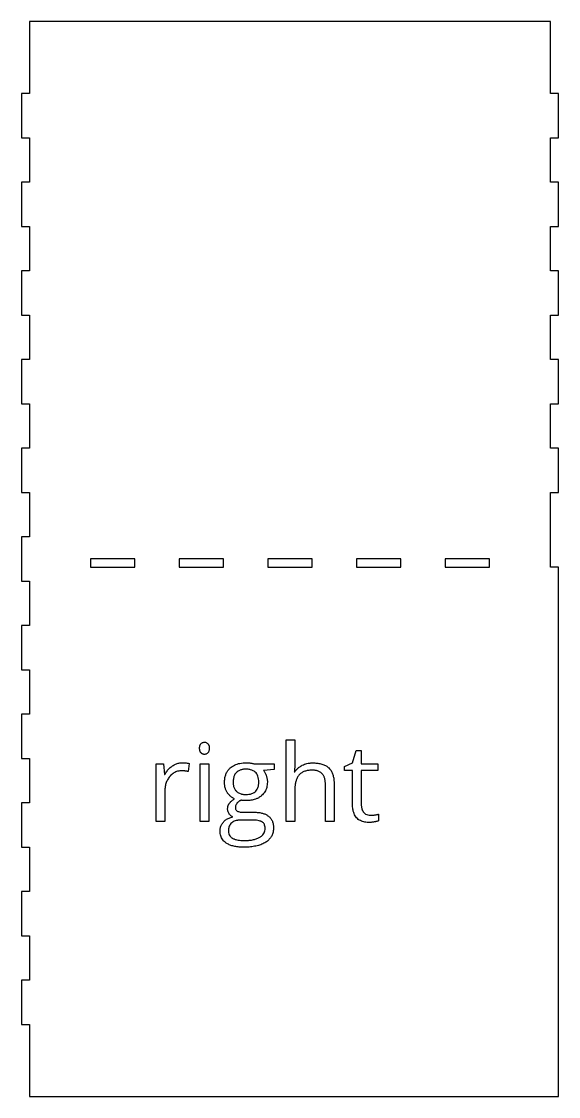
# Model space of a CAD drawing. Extents: x 87 to 1039, y 353 to 779.
# Drawn here: x 838.7 to 1038.7, y 379.4 to 779.4 of the extents above; entities that cross this region are included whole.
import ezdxf

# ---------------------------------------------------------------- set-up
doc = ezdxf.new("R2010")
doc.units = 0
doc.layers.get('0').update_dxf_attribs({"linetype": 'CONTINUOUS'})

msp = doc.modelspace()

# ---------------------------------------------------------------- linework, layer by layer
at = {"color": 7}
for p, q in [((864.4966, 779.403645), (841.7466, 779.403645)), ((841.7466, 779.403645), (841.7466, 769.153645)), ((1012.9966, 779.403645), (864.4966, 779.403645)), ((1029.4966, 779.403645), (1012.9966, 779.403645)), ((1035.7466, 779.403645), (1029.4966, 779.403645)), ((1035.7466, 752.653645), (1035.7466, 779.403645)), ((841.7466, 769.153645), (841.7466, 752.653645)), ((841.7466, 752.653645), (838.7466, 752.653645)), ((838.7466, 752.653645), (838.7466, 736.153645)), ((1038.7466, 752.653645), (1035.7466, 752.653645)), ((1038.7466, 736.153645), (1038.7466, 752.653645)), ((838.7466, 736.153645), (841.7466, 736.153645)), ((841.7466, 736.153645), (841.7466, 719.653645)), ((1035.7466, 719.653645), (1035.7466, 736.153645)), ((1035.7466, 736.153645), (1038.7466, 736.153645)), ((841.7466, 719.653645), (838.7466, 719.653645)), ((838.7466, 719.653645), (838.7466, 703.153644)), ((1038.7466, 719.653645), (1035.7466, 719.653645)), ((1038.7466, 703.153644), (1038.7466, 719.653645)), ((838.7466, 703.153644), (841.7466, 703.153644)), ((841.7466, 703.153644), (841.7466, 686.65364)), ((1035.7466, 686.65364), (1035.7466, 703.153644)), ((1035.7466, 703.153644), (1038.7466, 703.153644)), ((841.7466, 686.65364), (838.7466, 686.65364)), ((838.7466, 686.65364), (838.7466, 670.15364)), ((1038.7466, 686.65364), (1035.7466, 686.65364)), ((1038.7466, 670.15364), (1038.7466, 686.65364)), ((838.7466, 670.15364), (841.7466, 670.15364)), ((841.7466, 670.15364), (841.7466, 653.65364)), ((1035.7466, 653.65364), (1035.7466, 670.15364)), ((1035.7466, 670.15364), (1038.7466, 670.15364)), ((841.7466, 653.65364), (838.7466, 653.65364)), ((838.7466, 653.65364), (838.7466, 637.15364)), ((1038.7466, 653.65364), (1035.7466, 653.65364)), ((1038.7466, 637.15364), (1038.7466, 653.65364)), ((838.7466, 637.15364), (841.7466, 637.15364)), ((841.7466, 637.15364), (841.7466, 620.65364)), ((1035.7466, 620.65364), (1035.7466, 637.15364)), ((1035.7466, 637.15364), (1038.7466, 637.15364)), ((841.7466, 620.65364), (838.7466, 620.65364)), ((838.7466, 620.65364), (838.7466, 604.15364)), ((1038.7466, 620.65364), (1035.7466, 620.65364)), ((1038.7466, 604.15364), (1038.7466, 620.65364)), ((838.7466, 604.15364), (841.7466, 604.15364)), ((841.7466, 604.15364), (841.7466, 587.65364)), ((1035.7466, 587.65364), (1035.7466, 604.15364)), ((1035.7466, 604.15364), (1038.7466, 604.15364)), ((841.7466, 587.65364), (838.7466, 587.65364)), ((838.7466, 587.65364), (838.7466, 571.15364)), ((1035.7466, 576.40366), (1035.7466, 587.65364)), ((880.99542, 579.40366), (864.49542, 579.40366)), ((864.49542, 579.40366), (864.49542, 576.40366)), ((864.49542, 576.40366), (880.99542, 576.40366)), ((880.99542, 576.40366), (880.99542, 579.40366)), ((913.99567, 579.40366), (897.49567, 579.40366)), ((897.49567, 579.40366), (897.49567, 576.40366)), ((897.49567, 576.40366), (913.99567, 576.40366)), ((913.99567, 576.40366), (913.99567, 579.40366)), ((946.99579, 579.40366), (930.49579, 579.40366)), ((930.49579, 579.40366), (930.49579, 576.40366)), ((930.49579, 576.40366), (946.99579, 576.40366)), ((946.99579, 576.40366), (946.99579, 579.40366)), ((979.99597, 579.40366), (963.49597, 579.40366)), ((963.49597, 579.40366), (963.49597, 576.40366)), ((963.49597, 576.40366), (979.99597, 576.40366)), ((979.99597, 576.40366), (979.99597, 579.40366)), ((1012.9962, 579.40366), (996.4962, 579.40366)), ((996.4962, 579.40366), (996.4962, 576.40366)), ((996.4962, 576.40366), (1012.9962, 576.40366)), ((1012.9962, 576.40366), (1012.9962, 579.40366)), ((1038.7466, 576.40366), (1035.7466, 576.40366)), ((1038.7466, 576.40365), (1035.7466, 576.40365)), ((1038.7466, 379.40364), (1038.7466, 576.40365)), ((838.7466, 571.15364), (841.7466, 571.15364)), ((841.7466, 571.15364), (841.7466, 554.65364)), ((841.7466, 554.65364), (838.7466, 554.65364)), ((838.7466, 554.65364), (838.7466, 538.15364)), ((838.7466, 538.15364), (841.7466, 538.15364)), ((841.7466, 538.15364), (841.7466, 521.65364)), ((841.7466, 521.65364), (838.7466, 521.65364)), ((838.7466, 521.65364), (838.7466, 505.15364)), ((937.27365, 481.77318), (937.27365, 512.16418)), ((937.27365, 512.16418), (940.51665, 512.16418)), ((940.51665, 512.16418), (940.51665, 502.96518)), ((905.01465, 509.57418), (905.01465, 509.57418)), ((962.05965, 503.57018), (963.42665, 508.14118)), ((963.42665, 508.14118), (965.30165, 508.14118)), ((965.30165, 508.14118), (965.30165, 503.18018)), ((838.7466, 505.15364), (841.7466, 505.15364)), ((841.7466, 505.15364), (841.7466, 488.65364)), ((888.91465, 481.77318), (888.91465, 503.18018)), ((888.91465, 503.18018), (891.59065, 503.18018)), ((891.59065, 503.18018), (891.96165, 499.21518)), ((901.23865, 503.33618), (900.78965, 500.32818)), ((901.23865, 503.33618), (901.23865, 503.33618)), ((905.24265, 481.77318), (905.24265, 503.18018)), ((905.24265, 503.18018), (908.48465, 503.18018)), ((908.48465, 503.18018), (908.48465, 481.77318)), ((925.47765, 503.18018), (932.87965, 503.18018)), ((925.47765, 503.18018), (925.47765, 503.18018)), ((932.87965, 501.12918), (928.91465, 500.66018)), ((932.87965, 503.18018), (932.87965, 501.12918)), ((940.35965, 500.21118), (940.55565, 500.21118)), ((958.99265, 502.22318), (962.05965, 503.57018)), ((958.99265, 500.66018), (958.99265, 502.22318)), ((962.05965, 500.66018), (958.99265, 500.66018)), ((962.05965, 487.92618), (962.05965, 500.66018)), ((965.30165, 503.18018), (971.51265, 503.18018)), ((971.51265, 500.66018), (965.30165, 500.66018)), ((965.30165, 500.66018), (965.30165, 488.06318)), ((971.51265, 503.18018), (971.51265, 500.66018)), ((891.96165, 499.21518), (892.11765, 499.21518)), ((917.56665, 496.32418), (917.56665, 496.32418)), ((892.15665, 493.25818), (892.15665, 481.77318)), ((940.51665, 492.96518), (940.51665, 481.77318)), ((951.92265, 481.77318), (951.92265, 495.62118)), ((955.16465, 495.73818), (955.16465, 481.77318)), ((841.7466, 488.65364), (838.7466, 488.65364)), ((838.7466, 488.65364), (838.7466, 472.15364)), ((921.60965, 485.17218), (925.39865, 485.17218)), ((971.66865, 484.44918), (971.66865, 481.96918)), ((971.66865, 484.44918), (971.66865, 484.44918)), ((892.15665, 481.77318), (888.91465, 481.77318)), ((908.48465, 481.77318), (905.24265, 481.77318)), ((924.36365, 482.26218), (920.47765, 482.26218)), ((924.36365, 482.26218), (924.36365, 482.26218)), ((940.51665, 481.77318), (937.27365, 481.77318)), ((955.16465, 481.77318), (951.92265, 481.77318)), ((838.7466, 472.15364), (841.7466, 472.15364)), ((841.7466, 472.15364), (841.7466, 455.65364)), ((841.7466, 455.65364), (838.7466, 455.65364)), ((838.7466, 455.65364), (838.7466, 439.15364)), ((838.7466, 439.15364), (841.7466, 439.15364)), ((841.7466, 439.15364), (841.7466, 422.65364)), ((841.7466, 422.65364), (838.7466, 422.65364)), ((838.7466, 422.65364), (838.7466, 406.15364)), ((838.7466, 406.15364), (841.7466, 406.15364)), ((841.7466, 406.15364), (841.7466, 379.40364)), ((841.7466, 379.40364), (847.9966, 379.40364)), ((847.9966, 379.40364), (864.4966, 379.40364)), ((864.4966, 379.40364), (1012.9966, 379.40364)), ((1012.9966, 379.40364), (1038.7466, 379.40364))]:
    msp.add_line(p, q, dxfattribs=at)
for points, knots in [([(905.01465, 509.57418), (905.005258, 509.508681), (904.986477, 509.377709), (904.971846, 509.179641), (904.968884, 509.006496), (904.970689, 508.858667), (904.97645, 508.736271), (904.988256, 508.584008), (905.010872, 508.406053), (905.051154, 508.207308), (905.112932, 507.996526), (905.201978, 507.772919), (905.340379, 507.547045), (905.511262, 507.345692), (905.711389, 507.174308), (905.932891, 507.033232), (906.165902, 506.927625), (906.404881, 506.860244), (906.642737, 506.818727), (906.8033, 506.81503), (906.88365, 506.81318)], [0, 0, 0, 0, 0.198462, 0.396848, 0.59531, 0.717822, 0.840318, 0.962829, 1.175923, 1.378056, 1.570456, 1.83439, 2.097514, 2.361448, 2.623508, 2.884894, 3.146954, 3.38777, 3.628178, 3.868995, 3.868995, 3.868995, 3.868995]), ([(906.88365, 506.81318), (907.051072, 506.82388), (907.380234, 506.844917), (907.844695, 507.037358), (908.209054, 507.306244), (908.478636, 507.625224), (908.650464, 507.973793), (908.737464, 508.29721), (908.776786, 508.569737), (908.794927, 508.775102), (908.798466, 508.951556), (908.796683, 509.098346), (908.791247, 509.215403), (908.780099, 509.362658), (908.757572, 509.535954), (908.718273, 509.730623), (908.657352, 509.942264), (908.565099, 510.170268), (908.418585, 510.402802), (908.186189, 510.662165), (907.842737, 510.911679), (907.378972, 511.095239), (907.030174, 511.130605), (906.828951, 511.128924), (906.774263, 511.127256), (906.58967, 511.117545), (906.276167, 511.069154), (905.864565, 510.891342), (905.570517, 510.675413), (905.381538, 510.470048), (905.268721, 510.310105), (905.180182, 510.139374), (905.108646, 509.961027), (905.052547, 509.773231), (905.027514, 509.641745), (905.01465, 509.57418)], [0, 0, 0, 0, 0.500348, 0.983713, 1.483695, 1.846438, 2.225978, 2.63966, 2.845711, 3.051665, 3.257716, 3.374882, 3.492032, 3.609198, 3.817841, 4.015855, 4.204375, 4.478025, 4.750731, 5.02438, 5.518811, 6.009238, 6.503669, 6.558371, 6.61307, 6.667772, 7.113041, 7.555258, 8.000527, 8.19576, 8.390591, 8.585824, 8.771334, 8.966444, 9.172678, 9.172678, 9.172678, 9.172678]), ([(892.11765, 499.21518), (892.388416, 499.652386), (892.911872, 500.497611), (893.874974, 501.597075), (894.623524, 502.162419), (894.98865, 502.43818)], [0, 0, 0, 0, 1.541685, 2.980449, 4.350547, 4.350547, 4.350547, 4.350547]), ([(898.44565, 500.62118), (897.928033, 500.581611), (896.897542, 500.502836), (895.44289, 499.874356), (894.679235, 499.177974), (894.29565, 498.82818)], [0, 0, 0, 0, 1.550684, 3.087157, 4.637841, 4.637841, 4.637841, 4.637841]), ([(894.98865, 502.43818), (895.366279, 502.664552), (896.113059, 503.112215), (897.376777, 503.48989), (898.550008, 503.590745), (899.577945, 503.551848), (900.433616, 503.482085), (900.976628, 503.383669), (901.23865, 503.33618)], [0, 0, 0, 0, 1.316774, 2.603988, 3.914482, 4.832406, 5.688633, 6.487065, 6.487065, 6.487065, 6.487065]), ([(900.78965, 500.32818), (900.676182, 500.352666), (900.449255, 500.401637), (900.106694, 500.464375), (899.766135, 500.519521), (899.431779, 500.56275), (899.108645, 500.594688), (898.858593, 500.610979), (898.677705, 500.617896), (898.561691, 500.620657), (898.484331, 500.621006), (898.44565, 500.62118)], [0, 0, 0, 0, 0.34822, 0.696414, 1.044634, 1.383101, 1.707649, 2.018619, 2.13466, 2.250698, 2.366738, 2.366738, 2.366738, 2.366738]), ([(914.61065, 498.46118), (914.727354, 498.863936), (914.96017, 499.667402), (915.598477, 500.76551), (916.181431, 501.365448), (916.47365, 501.66618)], [0, 0, 0, 0, 1.255097, 2.503821, 3.758918, 3.758918, 3.758918, 3.758918]), ([(916.47365, 501.66618), (916.989771, 502.050953), (918.068137, 502.854885), (920.158975, 503.465537), (921.652618, 503.53377), (922.44965, 503.57018)], [0, 0, 0, 0, 1.919157, 4.009818, 6.401858, 6.401858, 6.401858, 6.401858]), ([(920.92665, 501.07518), (920.744107, 501.031489), (920.387464, 500.946128), (919.884851, 500.746007), (919.496003, 500.533784), (919.20493, 500.333274), (918.99378, 500.163721), (918.574321, 499.77525), (918.040931, 499.017709), (917.628607, 497.748493), (917.588289, 496.82164), (917.56665, 496.32418)], [0, 0, 0, 0, 0.562499, 1.098979, 1.617392, 1.888002, 2.158434, 2.429044, 3.602037, 4.886983, 6.375613, 6.375613, 6.375613, 6.375613]), ([(922.31265, 501.20718), (922.157656, 501.205174), (921.847759, 501.201163), (921.384319, 501.157026), (921.079236, 501.102467), (920.92665, 501.07518)], [0, 0, 0, 0, 0.464904, 0.929537, 1.394441, 1.394441, 1.394441, 1.394441]), ([(924.09265, 501.00118), (923.897626, 501.044209), (923.507753, 501.130228), (922.911562, 501.199225), (922.512347, 501.204528), (922.31265, 501.20718)], [0, 0, 0, 0, 0.598912, 1.197286, 1.796198, 1.796198, 1.796198, 1.796198]), ([(922.44965, 503.57018), (922.632834, 503.568547), (922.999158, 503.565282), (923.547659, 503.529266), (924.068458, 503.474797), (924.560198, 503.398221), (925.022452, 503.303602), (925.325902, 503.221325), (925.47765, 503.18018)], [0, 0, 0, 0, 0.549477, 1.09882, 1.648297, 2.119884, 2.591325, 3.062912, 3.062912, 3.062912, 3.062912]), ([(927.11765, 496.38318), (927.073684, 497.134051), (926.993597, 498.501824), (925.884948, 500.317805), (924.695352, 500.77138), (924.09265, 501.00118)], [0, 0, 0, 0, 2.239807, 4.079993, 5.96974, 5.96974, 5.96974, 5.96974]), ([(928.91465, 500.66018), (929.016709, 500.523282), (929.229968, 500.237223), (929.505395, 499.749216), (929.689717, 499.361356), (929.800594, 499.099845), (929.846886, 498.986819), (929.940235, 498.752295), (930.061926, 498.389081), (930.185895, 497.890887), (930.257176, 497.442775), (930.296662, 497.050967), (930.31752, 496.71734), (930.319607, 496.494575), (930.32065, 496.38318)], [0, 0, 0, 0, 0.511825, 1.069494, 1.677325, 1.799462, 1.921596, 2.043733, 2.556703, 3.069241, 3.582211, 3.916362, 4.25044, 4.584591, 4.584591, 4.584591, 4.584591]), ([(940.51665, 502.96518), (940.516249, 502.840705), (940.515446, 502.591757), (940.508146, 502.218394), (940.496873, 501.855572), (940.481287, 501.508741), (940.461346, 501.183361), (940.439143, 500.898665), (940.414742, 500.649354), (940.389604, 500.429958), (940.369635, 500.284107), (940.35965, 500.21118)], [0, 0, 0, 0, 0.373422, 0.746836, 1.120258, 1.46239, 1.788337, 2.098192, 2.319008, 2.539817, 2.760633, 2.760633, 2.760633, 2.760633]), ([(940.55565, 500.21118), (940.75785, 500.501722), (941.16158, 501.081847), (941.931493, 501.822918), (942.526603, 502.204216), (942.82465, 502.39518)], [0, 0, 0, 0, 1.060381, 2.117258, 3.177639, 3.177639, 3.177639, 3.177639]), ([(943.36665, 500.03418), (943.205687, 499.939133), (942.884065, 499.749218), (942.44699, 499.394642), (942.194843, 499.119088), (942.06865, 498.98118)], [0, 0, 0, 0, 0.560331, 1.119603, 1.679934, 1.679934, 1.679934, 1.679934]), ([(942.82465, 502.39518), (942.874469, 502.424071), (942.974105, 502.48185), (943.125927, 502.564329), (943.510723, 502.76373), (944.151687, 503.032372), (945.067096, 503.311266), (945.696627, 503.405849), (946.01165, 503.45318)], [0, 0, 0, 0, 0.172763, 0.345517, 0.51828, 1.472828, 2.425816, 3.380363, 3.380363, 3.380363, 3.380363]), ([(945.16665, 500.65718), (944.948268, 500.6096), (944.523023, 500.516949), (943.91764, 500.310688), (943.547489, 500.124932), (943.36665, 500.03418)], [0, 0, 0, 0, 0.670274, 1.305195, 1.911699, 1.911699, 1.911699, 1.911699]), ([(947.00065, 500.81618), (946.795777, 500.813862), (946.386131, 500.809228), (945.773197, 500.75609), (945.368865, 500.690155), (945.16665, 500.65718)], [0, 0, 0, 0, 0.61453, 1.228759, 1.843289, 1.843289, 1.843289, 1.843289]), ([(946.01165, 503.45318), (946.155704, 503.469012), (946.44378, 503.500672), (946.877941, 503.526701), (947.167737, 503.529687), (947.31265, 503.53118)], [0, 0, 0, 0, 0.434724, 0.869354, 1.304078, 1.304078, 1.304078, 1.304078]), ([(949.23165, 500.48418), (949.096564, 500.527956), (948.819353, 500.617788), (948.379383, 500.710123), (947.974146, 500.767915), (947.61337, 500.797982), (947.307193, 500.814107), (947.102836, 500.815489), (947.00065, 500.81618)], [0, 0, 0, 0, 0.425748, 0.873677, 1.34648, 1.65301, 1.959492, 2.266022, 2.266022, 2.266022, 2.266022]), ([(947.31265, 503.53118), (947.559388, 503.528573), (948.052767, 503.523361), (948.791324, 503.465573), (949.279509, 503.393982), (949.52365, 503.35818)], [0, 0, 0, 0, 0.740131, 1.479969, 2.2201, 2.2201, 2.2201, 2.2201]), ([(950.73065, 499.52718), (950.586428, 499.665596), (950.298462, 499.941969), (949.789809, 500.266706), (949.417908, 500.411609), (949.23165, 500.48418)], [0, 0, 0, 0, 0.598814, 1.195646, 1.794461, 1.794461, 1.794461, 1.794461]), ([(949.52365, 503.35818), (949.776599, 503.30909), (950.269403, 503.213451), (950.975651, 503.003938), (951.414481, 502.815934), (951.62865, 502.72418)], [0, 0, 0, 0, 0.772808, 1.50561, 2.204185, 2.204185, 2.204185, 2.204185]), ([(951.62865, 502.72418), (951.818181, 502.629863), (952.196966, 502.441367), (952.725432, 502.085921), (953.042833, 501.806162), (953.20165, 501.66618)], [0, 0, 0, 0, 0.634703, 1.268476, 1.90318, 1.90318, 1.90318, 1.90318]), ([(953.20165, 501.66618), (953.400572, 501.453816), (953.797831, 501.029714), (954.269581, 500.289409), (954.486187, 499.750188), (954.59465, 499.48018)], [0, 0, 0, 0, 0.871804, 1.74104, 2.612845, 2.612845, 2.612845, 2.612845]), ([(894.29565, 498.82818), (894.262302, 498.79381), (894.195607, 498.725072), (894.098043, 498.619603), (893.693628, 498.167399), (893.080732, 497.285299), (892.453972, 495.87232), (892.295896, 494.861779), (892.21665, 494.35518)], [0, 0, 0, 0, 0.143664, 0.287321, 0.430985, 1.963581, 3.488143, 5.020738, 5.020738, 5.020738, 5.020738]), ([(914.38065, 495.72618), (914.377281, 495.783902), (914.370544, 495.899343), (914.36502, 496.07273), (914.361238, 496.436576), (914.377427, 496.990839), (914.457451, 497.732261), (914.55957, 498.218143), (914.61065, 498.46118)], [0, 0, 0, 0, 0.173455, 0.346901, 0.520356, 1.265029, 2.009115, 2.753788, 2.753788, 2.753788, 2.753788]), ([(917.56665, 496.32418), (917.568742, 496.17583), (917.572924, 495.879222), (917.616735, 495.435764), (917.670673, 495.144071), (917.69765, 494.99818)], [0, 0, 0, 0, 0.444976, 0.889678, 1.334653, 1.334653, 1.334653, 1.334653]), ([(926.90765, 494.64618), (926.951592, 494.836234), (927.039432, 495.216155), (927.109803, 495.798222), (927.115033, 496.18813), (927.11765, 496.38318)], [0, 0, 0, 0, 0.584954, 1.169331, 1.754285, 1.754285, 1.754285, 1.754285]), ([(930.32065, 496.38318), (930.27886, 495.725282), (930.19846, 494.459571), (929.457063, 492.681402), (928.601782, 491.803608), (928.17265, 491.36318)], [0, 0, 0, 0, 1.970066, 3.790148, 5.62297, 5.62297, 5.62297, 5.62297]), ([(941.15365, 497.35818), (941.039696, 497.003464), (940.798245, 496.251875), (940.606871, 495.008678), (940.53733, 494.051583), (940.521006, 493.431233), (940.517168, 493.198221), (940.516823, 493.042861), (940.51665, 492.96518)], [0, 0, 0, 0, 1.116225, 2.365114, 3.760657, 3.993697, 4.226733, 4.459772, 4.459772, 4.459772, 4.459772]), ([(942.06865, 498.98118), (941.942278, 498.815707), (941.689744, 498.485035), (941.382016, 497.939195), (941.229814, 497.551959), (941.15365, 497.35818)], [0, 0, 0, 0, 0.624178, 1.24732, 1.871498, 1.871498, 1.871498, 1.871498]), ([(951.43865, 498.41818), (951.377225, 498.551746), (951.254474, 498.818662), (951.016415, 499.191554), (950.825956, 499.415244), (950.73065, 499.52718)], [0, 0, 0, 0, 0.44073, 0.880745, 1.321475, 1.321475, 1.321475, 1.321475]), ([(951.81765, 497.05818), (951.788158, 497.221201), (951.730735, 497.538618), (951.605649, 497.994488), (951.493373, 498.279342), (951.43865, 498.41818)], [0, 0, 0, 0, 0.496895, 0.967503, 1.414977, 1.414977, 1.414977, 1.414977]), ([(951.92265, 495.62118), (951.921049, 495.781453), (951.917848, 496.101945), (951.882784, 496.581824), (951.839364, 496.899376), (951.81765, 497.05818)], [0, 0, 0, 0, 0.480773, 0.961381, 1.442154, 1.442154, 1.442154, 1.442154]), ([(954.59465, 499.48018), (954.665086, 499.271066), (954.809753, 498.841576), (954.965083, 498.158961), (955.032175, 497.68548), (955.06665, 497.44218)], [0, 0, 0, 0, 0.661677, 1.358992, 2.096049, 2.096049, 2.096049, 2.096049]), ([(955.06665, 497.44218), (955.086762, 497.253469), (955.126983, 496.876084), (955.159685, 496.30746), (955.162995, 495.927953), (955.16465, 495.73818)], [0, 0, 0, 0, 0.56929, 1.138464, 1.707754, 1.707754, 1.707754, 1.707754]), ([(892.21665, 494.35518), (892.204539, 494.233638), (892.180318, 493.990576), (892.1603, 493.624571), (892.157867, 493.380318), (892.15665, 493.25818)], [0, 0, 0, 0, 0.366404, 0.732744, 1.099147, 1.099147, 1.099147, 1.099147]), ([(915.64465, 492.14918), (915.617502, 492.1871), (915.563207, 492.262937), (915.48467, 492.378731), (915.225567, 492.775703), (914.856073, 493.497058), (914.496749, 494.588307), (914.419396, 495.346436), (914.38065, 495.72618)], [0, 0, 0, 0, 0.139904, 0.2798, 0.419704, 1.561969, 2.700146, 3.84241, 3.84241, 3.84241, 3.84241]), ([(918.11365, 490.17218), (917.792275, 490.327236), (917.150919, 490.636675), (916.308403, 491.311303), (915.866221, 491.869483), (915.64465, 492.14918)], [0, 0, 0, 0, 1.068403, 2.13217, 3.200573, 3.200573, 3.200573, 3.200573]), ([(917.69765, 494.99818), (917.741145, 494.821525), (917.826048, 494.476693), (918.026714, 493.992855), (918.242606, 493.615733), (918.452054, 493.330905), (918.634127, 493.118615), (918.769124, 492.990342), (918.83665, 492.92618)], [0, 0, 0, 0, 0.545141, 1.064121, 1.565502, 1.844794, 2.123861, 2.403153, 2.403153, 2.403153, 2.403153]), ([(918.83665, 492.92618), (919.003783, 492.790333), (919.337559, 492.519037), (919.908481, 492.208856), (920.317727, 492.07647), (920.52265, 492.01018)], [0, 0, 0, 0, 0.645302, 1.288715, 1.934017, 1.934017, 1.934017, 1.934017]), ([(920.52265, 492.01018), (920.669593, 491.971951), (920.970158, 491.893755), (921.442301, 491.821607), (921.815079, 491.789998), (922.078889, 491.778196), (922.225252, 491.774161), (923.053586, 491.766694), (924.440393, 491.906914), (926.219428, 492.928039), (926.677362, 494.071269), (926.90765, 494.64618)], [0, 0, 0, 0, 0.455251, 0.931198, 1.430589, 1.576994, 1.723393, 1.869798, 4.062492, 5.85226, 7.662792, 7.662792, 7.662792, 7.662792]), ([(917.44965, 483.45318), (917.281691, 483.53991), (916.946358, 483.713067), (916.506453, 484.074433), (916.248511, 484.368773), (916.119605, 484.541235), (916.095942, 484.573574), (915.967702, 484.752247), (915.768303, 485.100956), (915.579768, 485.652119), (915.528933, 486.05848), (915.518699, 486.294139), (915.517022, 486.358153), (915.515595, 486.535709), (915.527484, 486.827001), (915.591155, 487.227199), (915.68832, 487.592235), (915.816655, 487.917858), (915.963226, 488.204945), (916.135053, 488.472286), (916.327867, 488.718844), (916.531804, 488.950122), (916.802749, 489.216033), (917.156322, 489.51836), (917.610787, 489.85523), (917.941802, 490.063866), (918.11365, 490.17218)], [0, 0, 0, 0, 0.565809, 1.129647, 1.695457, 1.735528, 1.775598, 1.815669, 2.395346, 2.972379, 3.552056, 3.616084, 3.680111, 3.74414, 4.148795, 4.552851, 4.957507, 5.279478, 5.601064, 5.923035, 6.231229, 6.539252, 6.847446, 7.369333, 7.933609, 8.542841, 8.542841, 8.542841, 8.542841]), ([(919.54765, 489.04318), (919.446238, 488.95702), (919.249326, 488.789724), (918.994786, 488.510018), (918.759762, 488.186522), (918.564172, 487.803761), (918.430254, 487.355494), (918.41453, 487.046181), (918.40665, 486.89118)], [0, 0, 0, 0, 0.398877, 0.774498, 1.131458, 1.595689, 2.057856, 2.522087, 2.522087, 2.522087, 2.522087]), ([(920.47765, 489.64518), (920.369291, 489.586328), (920.152627, 489.468653), (919.841777, 489.267436), (919.645709, 489.117945), (919.54765, 489.04318)], [0, 0, 0, 0, 0.369849, 0.739508, 1.109357, 1.109357, 1.109357, 1.109357]), ([(925.34365, 489.87318), (925.099091, 489.811159), (924.599099, 489.684358), (923.815076, 489.567092), (923.196619, 489.514819), (922.759128, 489.495977), (922.516425, 489.489649), (922.220403, 489.486912), (921.871106, 489.492582), (921.46916, 489.515548), (921.13578, 489.546875), (920.8709, 489.580681), (920.673804, 489.610116), (920.543036, 489.633492), (920.47765, 489.64518)], [0, 0, 0, 0, 0.756505, 1.546647, 2.374722, 2.617498, 2.860265, 3.103042, 3.505573, 3.908029, 4.310559, 4.509819, 4.709066, 4.908325, 4.908325, 4.908325, 4.908325]), ([(928.17265, 491.36318), (927.890206, 491.142081), (927.326098, 490.700494), (926.368995, 490.196399), (925.685747, 489.981019), (925.34365, 489.87318)], [0, 0, 0, 0, 1.074769, 2.14657, 3.221338, 3.221338, 3.221338, 3.221338]), ([(965.30165, 488.06318), (965.30308, 487.935126), (965.30594, 487.679075), (965.337346, 487.295859), (965.376213, 487.042758), (965.39565, 486.91618)], [0, 0, 0, 0, 0.384113, 0.768061, 1.152174, 1.152174, 1.152174, 1.152174]), ([(918.40665, 486.89118), (918.418981, 486.714722), (918.442595, 486.376791), (918.689062, 485.92176), (918.947737, 485.701352), (919.100221, 485.609353), (919.114888, 485.600684), (919.269618, 485.511215), (919.627955, 485.368588), (920.248194, 485.242918), (920.782397, 485.194988), (921.180189, 485.178564), (921.394892, 485.172977), (921.538063, 485.172446), (921.60965, 485.17218)], [0, 0, 0, 0, 0.525554, 1.006476, 1.506721, 1.523758, 1.540794, 1.557831, 2.059955, 2.686596, 3.451539, 3.666296, 3.881045, 4.095803, 4.095803, 4.095803, 4.095803]), ([(925.39865, 485.17218), (925.887939, 485.158839), (926.8188, 485.133458), (928.142808, 484.929233), (928.940138, 484.652093), (929.31965, 484.52018)], [0, 0, 0, 0, 1.468122, 2.793068, 3.99654, 3.99654, 3.99654, 3.99654]), ([(929.31965, 484.52018), (929.487283, 484.447813), (929.822367, 484.303159), (930.298795, 484.030578), (930.593312, 483.815019), (930.74065, 483.70718)], [0, 0, 0, 0, 0.547502, 1.094409, 1.64191, 1.64191, 1.64191, 1.64191]), ([(962.31365, 485.54518), (962.260526, 485.806597), (962.154319, 486.329231), (962.069304, 487.126162), (962.062869, 487.659439), (962.05965, 487.92618)], [0, 0, 0, 0, 0.800017, 1.599419, 2.399436, 2.399436, 2.399436, 2.399436]), ([(965.77465, 481.71918), (965.215359, 481.945682), (964.119526, 482.389474), (962.873171, 483.789007), (962.505796, 484.942088), (962.31365, 485.54518)], [0, 0, 0, 0, 1.792631, 3.512347, 5.398107, 5.398107, 5.398107, 5.398107]), ([(965.39565, 486.91618), (965.422986, 486.780626), (965.476316, 486.516163), (965.597301, 486.138797), (965.735685, 485.816251), (965.885163, 485.541817), (966.040985, 485.309321), (966.345319, 484.930977), (966.886039, 484.477411), (967.766767, 484.114844), (968.404614, 484.078312), (968.73865, 484.05918)], [0, 0, 0, 0, 0.41459, 0.808856, 1.186349, 1.465914, 1.745203, 2.024768, 2.921326, 3.829106, 4.827198, 4.827198, 4.827198, 4.827198]), ([(968.73865, 484.05918), (968.91261, 484.061154), (969.260478, 484.065101), (969.78097, 484.104461), (970.137943, 484.144937), (970.332004, 484.175383), (970.365339, 484.180707), (970.546475, 484.210459), (970.853644, 484.261414), (971.263024, 484.343379), (971.516333, 484.408046), (971.639331, 484.441126), (971.653998, 484.445125), (971.663766, 484.447828), (971.66865, 484.44918)], [0, 0, 0, 0, 0.521784, 1.043412, 1.565197, 1.598954, 1.632711, 1.666469, 2.149643, 2.566786, 2.91849, 2.933692, 2.948895, 2.964097, 2.964097, 2.964097, 2.964097]), ([(914.95965, 473.72718), (914.505998, 474.093734), (913.618869, 474.810542), (912.832426, 476.398664), (912.627107, 477.965919), (912.768594, 479.379381), (913.198438, 480.542096), (913.907806, 481.564779), (914.870099, 482.421178), (916.072705, 483.081095), (916.976913, 483.325435), (917.44965, 483.45318)], [0, 0, 0, 0, 1.732296, 3.387558, 5.163638, 6.414815, 7.615747, 8.840812, 10.111409, 11.448559, 12.913591, 12.913591, 12.913591, 12.913591]), ([(917.03965, 481.20718), (916.858764, 481.028743), (916.498083, 480.672946), (916.111617, 480.005759), (915.982436, 479.515868), (915.91765, 479.27018)], [0, 0, 0, 0, 0.760167, 1.515744, 2.275912, 2.275912, 2.275912, 2.275912]), ([(919.13365, 482.14818), (918.865984, 482.087713), (918.349265, 481.970984), (917.633504, 481.657369), (917.234685, 481.355032), (917.03965, 481.20718)], [0, 0, 0, 0, 0.822428, 1.587667, 2.320051, 2.320051, 2.320051, 2.320051]), ([(920.47765, 482.26218), (920.327557, 482.26036), (920.027439, 482.256721), (919.578348, 482.218628), (919.281905, 482.171666), (919.13365, 482.14818)], [0, 0, 0, 0, 0.450224, 0.900244, 1.350468, 1.350468, 1.350468, 1.350468]), ([(927.67765, 481.90618), (927.384749, 481.978914), (926.732005, 482.141007), (925.618485, 482.241607), (924.805969, 482.254928), (924.36365, 482.26218)], [0, 0, 0, 0, 0.904336, 2.015359, 3.342837, 3.342837, 3.342837, 3.342837]), ([(928.40665, 481.58818), (928.329497, 481.63185), (928.175263, 481.719148), (927.931051, 481.825677), (927.762143, 481.879337), (927.67765, 481.90618)], [0, 0, 0, 0, 0.265857, 0.531467, 0.797324, 0.797324, 0.797324, 0.797324]), ([(929.40065, 480.04718), (929.343518, 480.263884), (929.2343, 480.678152), (928.892966, 481.223309), (928.567799, 481.467274), (928.40665, 481.58818)], [0, 0, 0, 0, 0.670477, 1.281735, 1.882299, 1.882299, 1.882299, 1.882299]), ([(929.48065, 479.17618), (929.47951, 479.273543), (929.477232, 479.468216), (929.450486, 479.759408), (929.417265, 479.951238), (929.40065, 480.04718)], [0, 0, 0, 0, 0.29204, 0.583919, 0.87596, 0.87596, 0.87596, 0.87596]), ([(930.74065, 483.70718), (931.035553, 483.437791), (931.623097, 482.90108), (932.2359, 481.851006), (932.414171, 481.075451), (932.50365, 480.68618)], [0, 0, 0, 0, 1.194019, 2.378877, 3.572896, 3.572896, 3.572896, 3.572896]), ([(932.50365, 480.68618), (932.524569, 480.549663), (932.5664, 480.276685), (932.600476, 479.863422), (932.603925, 479.58728), (932.60565, 479.44918)], [0, 0, 0, 0, 0.414258, 0.828341, 1.242598, 1.242598, 1.242598, 1.242598]), ([(971.66865, 481.96918), (971.627528, 481.950364), (971.545292, 481.912736), (971.419073, 481.862879), (971.222149, 481.794831), (970.936555, 481.712224), (970.544071, 481.623374), (970.05917, 481.536786), (969.512215, 481.459327), (968.932999, 481.402804), (968.547386, 481.386454), (968.343319, 481.383661), (968.306985, 481.383326), (968.001891, 481.381971), (967.427952, 481.397574), (966.590517, 481.507478), (966.046718, 481.648584), (965.77465, 481.71918)], [0, 0, 0, 0, 0.13565, 0.27127, 0.40692, 0.7606, 1.162474, 1.613633, 2.237978, 2.819252, 3.358844, 3.39518, 3.431515, 3.46785, 4.310478, 5.152068, 5.994697, 5.994697, 5.994697, 5.994697]), ([(915.91765, 479.27018), (915.89541, 479.150261), (915.850944, 478.910498), (915.814825, 478.545959), (915.811375, 478.302132), (915.80965, 478.18018)], [0, 0, 0, 0, 0.365794, 0.731361, 1.097155, 1.097155, 1.097155, 1.097155]), ([(915.80965, 478.18018), (915.833485, 477.841567), (915.879485, 477.18809), (916.339766, 476.297737), (916.834339, 475.837388), (917.145338, 475.625038), (917.209019, 475.583358), (917.38331, 475.474157), (917.680275, 475.317796), (918.106834, 475.131635), (918.403329, 475.041347), (918.55165, 474.99618)], [0, 0, 0, 0, 1.009514, 1.948229, 2.92595, 3.00205, 3.078147, 3.154247, 3.619023, 4.083334, 4.54811, 4.54811, 4.54811, 4.54811]), ([(932.20465, 477.02118), (932.032589, 476.629518), (931.686946, 475.842733), (930.830877, 474.829734), (929.700308, 473.933877), (928.248631, 473.195914), (926.47564, 472.630126), (925.187207, 472.437222), (924.50565, 472.33518)], [0, 0, 0, 0, 1.277742, 2.566779, 3.929205, 5.583953, 7.42248, 9.487255, 9.487255, 9.487255, 9.487255]), ([(927.51865, 475.86518), (927.652606, 475.952143), (927.920349, 476.125959), (928.28852, 476.43439), (928.50656, 476.667534), (928.61565, 476.78418)], [0, 0, 0, 0, 0.478863, 0.957114, 1.435977, 1.435977, 1.435977, 1.435977]), ([(928.61565, 476.78418), (928.789037, 477.01666), (929.134552, 477.479932), (929.434528, 478.309461), (929.465239, 478.886573), (929.48065, 479.17618)], [0, 0, 0, 0, 0.867145, 1.727993, 2.595138, 2.595138, 2.595138, 2.595138]), ([(932.60565, 479.44918), (932.599405, 479.174195), (932.586925, 478.624697), (932.452026, 477.8079), (932.287156, 477.28357), (932.20465, 477.02118)], [0, 0, 0, 0, 0.824553, 1.647694, 2.472247, 2.472247, 2.472247, 2.472247]), ([(918.99765, 472.31718), (918.478804, 472.404963), (917.491213, 472.572053), (916.116845, 473.0314), (915.334144, 473.50201), (914.95965, 473.72718)], [0, 0, 0, 0, 1.578086, 3.003785, 4.31174, 4.31174, 4.31174, 4.31174]), ([(918.55165, 474.99618), (918.838391, 474.925119), (919.442793, 474.775334), (920.423482, 474.666231), (921.112049, 474.652428), (921.47365, 474.64518)], [0, 0, 0, 0, 0.885515, 1.866517, 2.951441, 2.951441, 2.951441, 2.951441]), ([(921.43465, 472.16418), (921.163116, 472.166594), (920.620116, 472.17142), (919.806693, 472.222489), (919.267354, 472.285614), (918.99765, 472.31718)], [0, 0, 0, 0, 0.814547, 1.628889, 2.443436, 2.443436, 2.443436, 2.443436]), ([(924.50565, 472.33518), (924.165497, 472.299838), (923.485258, 472.22916), (922.460504, 472.1721), (921.776624, 472.16682), (921.43465, 472.16418)], [0, 0, 0, 0, 1.025865, 2.051526, 3.077392, 3.077392, 3.077392, 3.077392]), ([(921.47365, 474.64518), (921.710438, 474.646594), (922.183984, 474.649423), (922.89382, 474.681446), (923.365696, 474.721268), (923.60165, 474.74118)], [0, 0, 0, 0, 0.710338, 1.420581, 2.130919, 2.130919, 2.130919, 2.130919]), ([(923.60165, 474.74118), (924.119642, 474.806998), (925.08675, 474.929881), (926.419806, 475.284427), (927.169891, 475.680856), (927.51865, 475.86518)], [0, 0, 0, 0, 1.566675, 2.925034, 4.105472, 4.105472, 4.105472, 4.105472])]:
    msp.add_open_spline(points, degree=3, knots=knots, dxfattribs=at)

doc.saveas('drawing.dxf')
